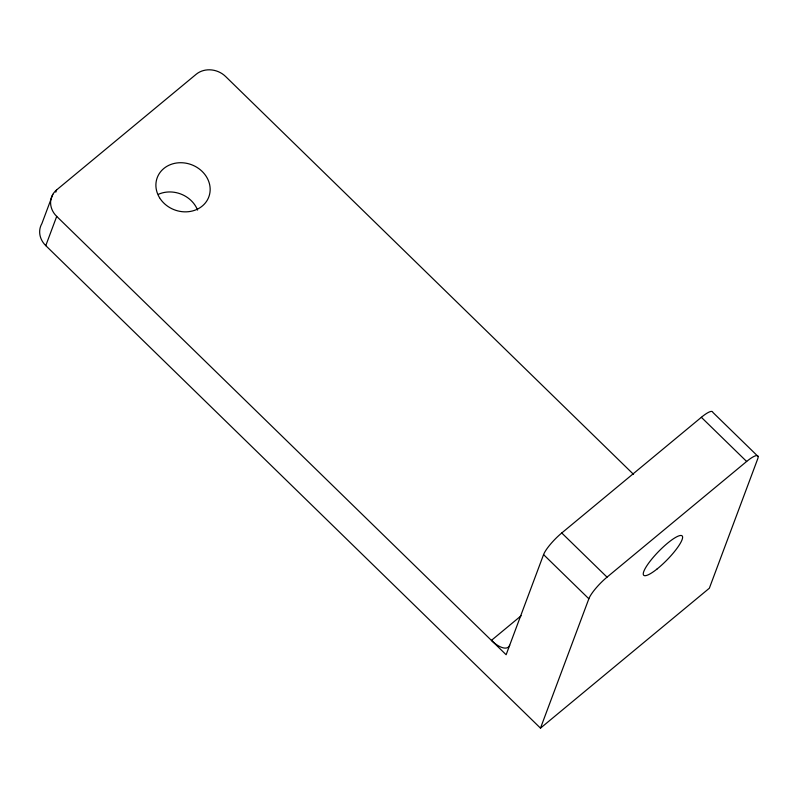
<?xml version="1.0" encoding="UTF-8"?>
<svg xmlns="http://www.w3.org/2000/svg" width="798" height="798" viewBox="0 0 798 798"><rect width="100%" height="100%" fill="white"/><g stroke="black" fill="none" stroke-linecap="round" stroke-linejoin="round"><path stroke-width="1.2" d="M52.818 194.373L41.885 223.6A21.057 18.454 20.5 0 0 45.775 245.634L540.485 728.145L709.352 588.216L757.721 458.84A21.057 4.559 -45.7 0 0 746.639 461.473L607.039 577.144A21.057 4.559 -45.7 0 0 588.854 598.779L540.485 728.145M55.78 192.168L56.618 189.914L196.218 74.244A21.057 18.454 20.5 0 1 225.575 76.468L633.552 474.391M45.775 245.634L56.708 216.398A21.057 18.454 20.5 0 1 56.618 189.914M758.1 456.506L712.814 412.337A21.057 4.559 -45.7 0 0 701.352 417.304L561.752 532.984A21.057 4.559 -45.7 0 0 543.568 554.61L506.132 654.739L56.708 216.398M521.154 615.747L491.418 640.385A21.057 9.067 50.4 0 0 509.683 645.243M701.352 417.304L746.639 461.473M561.752 532.984L607.039 577.144M543.568 554.61L588.854 598.779M158.453 194.283A27.531 24.13 20.5 0 1 197.575 210.083M159.56 197.744A27.531 24.13 20.5 0 0 206.562 201.315A27.531 24.13 20.5 0 0 182.951 162.802A27.531 24.13 20.5 0 0 159.56 197.744M656.924 569.114A27.531 5.965 -45.7 0 0 682.16 535.907A27.531 5.965 -45.7 0 0 649.662 561.782A27.531 5.965 -45.7 0 0 656.924 569.114"/></g></svg>
